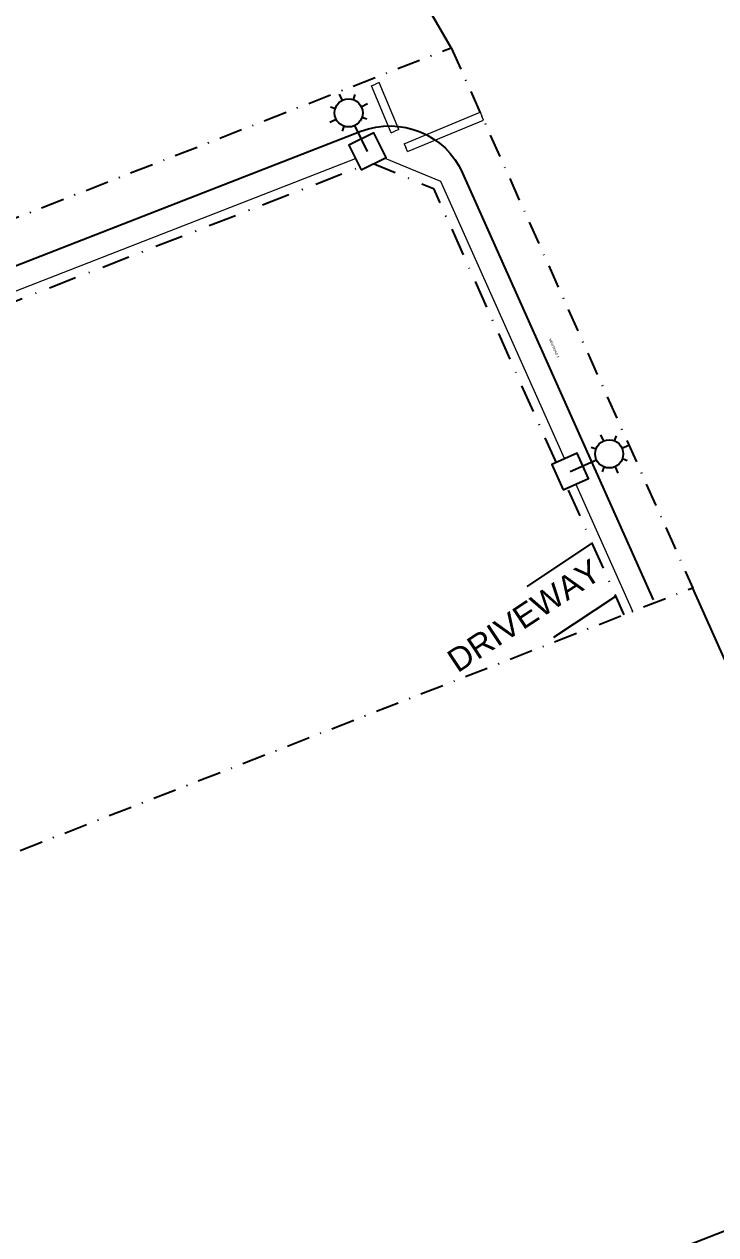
# Model space of a CAD drawing. Header units: metres. Extents: x 303471 to 304743, y 6269257 to 6269879.
# Drawn here: x 304434.3 to 304508.1, y 6269615 to 6269744.2 of the extents above; entities that cross this region are included whole.
import ezdxf
from ezdxf.enums import TextEntityAlignment as Align

# ---------------------------------------------------------------- set-up
doc = ezdxf.new("R2010")
doc.units = ezdxf.units.M
for name, pattern in [('DASHDOT2', [0.5, 0.25, -0.125, 0, -0.125]), ('DASHDOTX2', [2, 1, -0.5, 0, -0.5]), ('IECLTRLV', [6.5, 5, -1.5]), ('PHANTOM2', [1.25, 0.625, -0.125, 0.125, -0.125, 0.125, -0.125])]:
    doc.linetypes.add(name, pattern=pattern)
doc.layers.get('0').update_dxf_attribs({"color": 6})
for name, color, linetype in [('_User Miscellaneous1', 7, 'Continuous'), ('_User Miscellaneous12', 7, 'Continuous'), ('_User Miscellaneous4', 7, 'Continuous'), ('_User Miscellaneous7', 7, 'Continuous'), ('Equip_SP_SL_NEW', 2, 'Continuous'), ('SupportsUG_SP_LV_SL_NEW', 2, 'Continuous'), ('UG_Details_SP_MISC', 7, 'Continuous')]:
    doc.layers.add(name, color=color, linetype=linetype)
doc.layers.add('Cadastre Land Parcels_SP_EXT', color=7, linetype='Continuous', lineweight=5)
doc.layers.add('Trench_SP_NEW', color=7, linetype='IECLTRLV', lineweight=20)
doc.styles.add('POLE_LABEL', font='arial.ttf')
doc.styles.add('SL_LABEL', font='arial.ttf')
doc.styles.get("Standard").update_dxf_attribs({"font": 'arial.ttf'})
doc.linetypes.add('IE Trench HV', pattern='A,7,-0.2,["/",Standard,S=3,R=0,X=0.6,Y=-1.4],-2.5', length=9.7)

# ---------------------------------------------------------------- blocks, each defined once
blk = doc.blocks.new('COLUMN_NEW')
for tag, flags, p in [('NOTES', 9, (1.5, -2.4)), ('LABEL_ALIGNMENT', 9, (1.5, -2.6)), ('Z', 1, (1.5, -2.8))]:
    blk.add_attdef(tag, text='', height=0.2, dxfattribs=dict(flags=flags)).set_placement(p, align=Align.MIDDLE_LEFT)
blk.add_wipeout([(-1.485, -1.485), (1.485, -1.485), (1.485, 1.485), (-1.485, 1.485)])
at = {"lineweight": -3}
blk.add_lwpolyline([(-1.485, -1.485), (1.485, -1.485), (1.485, 1.485), (-1.485, 1.485)], close=True, dxfattribs=at)
for tag, height, flags, p in [('ASSET_NUM', 2.5, 8, (2, 2)), ('STREET_CODE', 0.2, 9, (1.5, 0)), ('OWNED_BY', 0.2, 9, (1.5, -0.4)), ('OPERATED_BY', 0.2, 9, (1.5, -0.6)), ('STATE', 0.2, 9, (1.5, -1)), ('COLUMN_TYPE', 0.2, 9, (1.5, -0.2)), ('USAGE', 0.2, 9, (1.5, -1.2)), ('MAINTAINED_BY', 0.2, 9, (1.5, -0.8)), ('SUBURB', 0.2, 9, (1.5, -1.8)), ('STREETNAME', 0.2, 9, (1.5, -2)), ('LEGEND', 0.2, 9, (1.5, -1.4)), ('PARENT', 0.2, 9, (1.5, -1.6)), ('LOCATION', 0.2, 9, (1.5, -2.2))]:
    blk.add_attdef(tag, text='', height=height, dxfattribs=dict(flags=flags)).set_placement(p, align=Align.MIDDLE_LEFT)
at = {"style": 'POLE_LABEL', "flags": 9}
blk.add_attdef('STRUCTURE_PLANT_NUMBER', text='', height=0.2, dxfattribs=at).set_placement((1.5, 0.242), align=Align.MIDDLE_LEFT)
blk = doc.blocks.new('*U100')
for p, q in [((-2.68, 5.44), (-3.01, 6.11)), ((-1.36, 6.05), (-1.54, 5.52)), ((-3.97, 4.76), (-3.44, 4.58)), ((-0.67, 4.76), (0, 5.09)), ((-4.04, 3.1), (-3.36, 3.43)), ((-2.68, 2.14), (-2.5, 2.67)), ((0, 0), (-1.36, 2.75)), ((-0.07, 3.43), (-0.6, 3.61)), ((0, 0), (0, 0))]:
    blk.add_line(p, q)
blk.add_circle((-2.02, 4.1), 1.5)
at = {"style": 'SL_LABEL'}
for tag, height, flags, p in [('ASSET_NUM', 2.5, 8, (2, 2)), ('STREET_CODE', 0.2, 9, (0, -0.2))]:
    blk.add_attdef(tag, text='', height=height, dxfattribs=dict(at, flags=flags)).set_placement(p, align=Align.MIDDLE_LEFT)
for tag, p, flags in [('Z', (0, 0), 1), ('OPERATED_BY', (0, -9.61), 9)]:
    blk.add_attdef(tag, p, '', height=0.2, dxfattribs=dict(flags=flags))
for tag, height, flags, p in [('CONSTRUCTED_VOLTAGE', 0.2, 9, (0, -0.4)), ('CONTROL_TYPE', 0.2, 9, (0, -0.6)), ('LANTERN_PURPOSE', 0.2, 9, (0, -0.8)), ('LANTERN_TYPE', 0.2, 9, (0, -1)), ('NO_PHASES', 0.2, 9, (0, -1.2)), ('OPERATING_VOLTAGE', 0.2, 9, (0, -1.4)), ('ORIENTATION', 0.2, 9, (0, -1.6)), ('OWNED_BY', 0.2, 9, (0, -1.8)), ('STATE', 0.2, 9, (0, -2)), ('CEXIST', 0.2, 9, (0, -2.4)), ('CNEW', 0.2, 9, (0, -2.6)), ('USAGE', 0.2, 9, (0, -2.2)), ('LNUMBER', 2.5, 8, (1.2, -2.8)), ('CNUMBER', 0.2, 9, (0, -2.8)), ('CREMOVE', 0.2, 9, (0, -3)), ('CREPLACE', 0.2, 9, (0, -3.2)), ('LKINGHEIGHT', 0.2, 9, (0, -3.4)), ('LBRACKET', 0.2, 9, (0, -3.6)), ('LBRACKETVOCAB', 0.2, 9, (0, -3.8)), ('LCATEGORY', 0.2, 9, (0, -4)), ('LCHARGE1', 0.2, 9, (0, -4.2)), ('LCHARGE1PERCENT', 0.2, 9, (0, -4.4)), ('LCHARGE2', 0.2, 9, (0, -4.6)), ('LCHARGE2PERCENT', 0.2, 9, (0, -4.8)), ('LCHARGE3', 0.2, 9, (0, -5)), ('LCHARGE3PERCENT', 0.2, 9, (0, -5.2)), ('LEXIST', 0.2, 9, (0, -5.4)), ('LLAMP', 0.2, 9, (0, -5.6)), ('LLAMPVOCAB', 0.2, 9, (0, -5.8)), ('LMAST', 0.2, 9, (0, -6)), ('LMASTVOCAB', 0.2, 9, (0, -6.2)), ('LNEW', 0.2, 9, (0, -6.4)), ('LANTNUMBER', 0.2, 9, (0, -6.6)), ('LOUTREACH', 0.2, 9, (0, -7)), ('LOUTREACHVOCAB', 0.2, 9, (0, -7.2)), ('LRATECODE', 0.2, 9, (0, -7.4)), ('LREMOVE', 0.2, 9, (0, -7.6)), ('LREPLACE', 0.2, 9, (0, -7.8)), ('SUBURB', 0.2, 9, (0, -8.6)), ('STREETNAME', 0.2, 9, (0, -8.8)), ('LTYPE', 0.2, 9, (0, -8)), ('LTYPEVOCAB', 0.2, 9, (0, -8.2)), ('LEGEND', 0.2, 9, (0, -8.4)), ('LOCATION', 0.2, 9, (0, -9)), ('NOTES', 0.2, 9, (0, -9.2)), ('MAINTAINED_BY', 0.2, 9, (0, -9.86))]:
    blk.add_attdef(tag, text='', height=height, dxfattribs=dict(flags=flags)).set_placement(p, align=Align.MIDDLE_LEFT)
blk = doc.blocks.new('*U93')
for p, q in [((3.24, 3.93), (3.55, 3.24)), ((2.23, 2.61), (2.76, 2.41)), ((4.89, 3.8), (4.69, 3.28)), ((5.53, 2.49), (6.21, 2.8)), ((6.09, 1.15), (5.57, 1.34)), ((0, 0), (2.8, 1.26)), ((0, 0), (0, 0)), ((3.43, -0.05), (3.63, 0.47)), ((4.78, 0.51), (5.09, -0.18))]:
    blk.add_line(p, q)
blk.add_circle((4.16, 1.88), 1.5)
at = {"style": 'SL_LABEL'}
for tag, height, flags, p in [('ASSET_NUM', 2.5, 8, (2, 2)), ('STREET_CODE', 0.2, 9, (0, -0.2))]:
    blk.add_attdef(tag, text='', height=height, dxfattribs=dict(at, flags=flags)).set_placement(p, align=Align.MIDDLE_LEFT)
for tag, p, flags in [('Z', (0, 0), 1), ('OPERATED_BY', (0, -9.61), 9)]:
    blk.add_attdef(tag, p, '', height=0.2, dxfattribs=dict(flags=flags))
for tag, height, flags, p in [('CONSTRUCTED_VOLTAGE', 0.2, 9, (0, -0.4)), ('CONTROL_TYPE', 0.2, 9, (0, -0.6)), ('LANTERN_PURPOSE', 0.2, 9, (0, -0.8)), ('LANTERN_TYPE', 0.2, 9, (0, -1)), ('NO_PHASES', 0.2, 9, (0, -1.2)), ('OPERATING_VOLTAGE', 0.2, 9, (0, -1.4)), ('ORIENTATION', 0.2, 9, (0, -1.6)), ('OWNED_BY', 0.2, 9, (0, -1.8)), ('STATE', 0.2, 9, (0, -2)), ('CEXIST', 0.2, 9, (0, -2.4)), ('CNEW', 0.2, 9, (0, -2.6)), ('USAGE', 0.2, 9, (0, -2.2)), ('LNUMBER', 2.5, 8, (1.2, -2.8)), ('CNUMBER', 0.2, 9, (0, -2.8)), ('CREMOVE', 0.2, 9, (0, -3)), ('CREPLACE', 0.2, 9, (0, -3.2)), ('LKINGHEIGHT', 0.2, 9, (0, -3.4)), ('LBRACKET', 0.2, 9, (0, -3.6)), ('LBRACKETVOCAB', 0.2, 9, (0, -3.8)), ('LCATEGORY', 0.2, 9, (0, -4)), ('LCHARGE1', 0.2, 9, (0, -4.2)), ('LCHARGE1PERCENT', 0.2, 9, (0, -4.4)), ('LCHARGE2', 0.2, 9, (0, -4.6)), ('LCHARGE2PERCENT', 0.2, 9, (0, -4.8)), ('LCHARGE3', 0.2, 9, (0, -5)), ('LCHARGE3PERCENT', 0.2, 9, (0, -5.2)), ('LEXIST', 0.2, 9, (0, -5.4)), ('LLAMP', 0.2, 9, (0, -5.6)), ('LLAMPVOCAB', 0.2, 9, (0, -5.8)), ('LMAST', 0.2, 9, (0, -6)), ('LMASTVOCAB', 0.2, 9, (0, -6.2)), ('LNEW', 0.2, 9, (0, -6.4)), ('LANTNUMBER', 0.2, 9, (0, -6.6)), ('LOUTREACH', 0.2, 9, (0, -7)), ('LOUTREACHVOCAB', 0.2, 9, (0, -7.2)), ('LRATECODE', 0.2, 9, (0, -7.4)), ('LREMOVE', 0.2, 9, (0, -7.6)), ('LREPLACE', 0.2, 9, (0, -7.8)), ('SUBURB', 0.2, 9, (0, -8.6)), ('STREETNAME', 0.2, 9, (0, -8.8)), ('LTYPE', 0.2, 9, (0, -8)), ('LTYPEVOCAB', 0.2, 9, (0, -8.2)), ('LEGEND', 0.2, 9, (0, -8.4)), ('LOCATION', 0.2, 9, (0, -9)), ('NOTES', 0.2, 9, (0, -9.2)), ('MAINTAINED_BY', 0.2, 9, (0, -9.86))]:
    blk.add_attdef(tag, text='', height=height, dxfattribs=dict(flags=flags)).set_placement(p, align=Align.MIDDLE_LEFT)

msp = doc.modelspace()

# ---------------------------------------------------------------- linework, layer by layer
at = {"layer": '_User Miscellaneous1', "color": 1, "linetype": 'DASHDOT2', "ltscale": 10, "flags": 128}
msp.add_lwpolyline([(304479.892, 6269741.655), (304505.67, 6269683.99), (304349.291, 6269622.884), (304338.368, 6269618.616), (304209.389, 6269568.217), (304209.389, 6269568.217), (304176.396, 6269623.063), (304315.405, 6269677.381), (304326.328, 6269681.65)], close=True, dxfattribs=at)
at = {"layer": '_User Miscellaneous1', "color": 8, "linetype": 'DASHDOTX2', "ltscale": 3, "flags": 128}
msp.add_lwpolyline([(304428.432, 6269653.556), (304408, 6269699.362), (304410.622, 6269705.744), (304471.318, 6269729.395), (304478.014, 6269726.644), (304498.325, 6269681.12)], dxfattribs=at)
at = {"layer": '_User Miscellaneous1', "color": 8}
for points in [[(304487.987, 6269684.165), (304494.914, 6269688.738), (304494.924, 6269688.742)], [(304497.443, 6269683.097), (304497.434, 6269683.091), (304490.809, 6269678.718)]]:
    msp.add_lwpolyline(points, dxfattribs=at)
at = {"layer": '_User Miscellaneous12', "linetype": 'Continuous'}
for points in [[(304479.892, 6269741.655), (304458.438, 6269778.708), (304431.634, 6269824.992), (304389.629, 6269815.065), (304376.705, 6269794.215), (304140.325, 6269679.305), (304142.739, 6269675.053), (304176.396, 6269623.063)], [(304209.389, 6269568.217), (304246.113, 6269512.711), (304411.245, 6269577.172), (304532.255, 6269624.473), (304505.67, 6269683.99)]]:
    msp.add_lwpolyline(points, dxfattribs=at)
at = {"layer": '_User Miscellaneous4', "color": 8, "flags": 128}
msp.add_lwpolyline([(304425.064, 6269652.515), (304404.904, 6269697.712, -0.4283423), (304409.58, 6269709.094), (304458.495, 6269728.154), (304470.266, 6269732.741, -0.4001935), (304481.114, 6269728.284), (304501.44, 6269682.728)], format="xyb", dxfattribs=at)
at = {"layer": 'Cadastre Land Parcels_SP_EXT', "linetype": 'Continuous'}
msp.add_lwpolyline([(304505.67, 6269683.99), (304532.254, 6269624.473), (304588.502, 6269498.69), (304619.045, 6269503.458), (304628.193, 6269503.894), (304658.336, 6269511.571), (304514.009, 6269787.001), (304458.438, 6269778.708), (304479.892, 6269741.655)], dxfattribs=at)
msp.add_lwpolyline([(304601.565, 6269469.478), (304532.255, 6269624.473), (304411.245, 6269577.172), (304461.985, 6269463.489), (304468.329, 6269449.273), (304601.565, 6269469.478)], close=True, dxfattribs=at)
at = {"layer": 'Trench_SP_NEW', "linetype": 'IE Trench HV', "flags": 128}
for points in [[(304411.485, 6269707.153), (304411.485, 6269707.153), (304411.485, 6269707.153), (304469.697, 6269729.836)], [(304472.822, 6269729.858), (304478.764, 6269727.417), (304499.238, 6269681.527)]]:
    msp.add_lwpolyline(points, dxfattribs=at)
at = {"layer": 'UG_Details_SP_MISC', "lineweight": 0}
for p, q in [((304471.384, 6269737.597), (304471.805, 6269737.772)), ((304472.226, 6269737.947), (304471.805, 6269737.772)), ((304474.891, 6269731.42), (304482.985, 6269734.768)), ((304482.985, 6269734.768), (304483.159, 6269734.347)), ((304475.239, 6269730.578), (304483.334, 6269733.925)), ((304483.334, 6269733.925), (304483.159, 6269734.347)), ((304474.317, 6269732.918), (304473.896, 6269732.743)), ((304474.891, 6269731.42), (304475.065, 6269730.999)), ((304475.239, 6269730.578), (304475.065, 6269730.999))]:
    msp.add_line(p, q, dxfattribs=at)

# ---------------------------------------------------------------- texts
at = {"layer": '_User Miscellaneous1', "color": 8, "linetype": 'PHANTOM2', "lineweight": 0, "ltscale": 2, "insert": (304479.2, 6269676.962), "char_height": 2.5, "attachment_point": 1, "rotation": 33.42845}
msp.add_mtext_dynamic_manual_height_columns('DRIVEWAY', width=21.50522, gutter_width=40, heights=[0], dxfattribs=at)
at = {"layer": '_User Miscellaneous7', "linetype": 'PHANTOM2', "lineweight": 0, "ltscale": 2, "insert": (304490.867, 6269709.59), "char_height": 0.25, "width": 3.99738, "attachment_point": 5, "rotation": 294.03888}
msp.add_mtext('NEW ROAD 5', dxfattribs=at)

# ---------------------------------------------------------------- next in the draw order: block references
at = {"layer": 'SupportsUG_SP_LV_SL_NEW'}
for p, rotation in [((304470.975, 6269730.603, 6.5), 26.24362699385571), ((304492.59, 6269696.429, 6.5), 24.25654827874473)]:
    msp.add_blockref('COLUMN_NEW', p, dxfattribs=dict(at, rotation=rotation))

# ---------------------------------------------------------------- next in the draw order: linework, layer by layer
at = {"layer": 'UG_Details_SP_MISC', "lineweight": 0}
for p, q in [((304473.475, 6269732.568), (304471.384, 6269737.597)), ((304474.317, 6269732.918), (304472.226, 6269737.947)), ((304473.475, 6269732.568), (304473.896, 6269732.743))]:
    msp.add_line(p, q, dxfattribs=at)

# ---------------------------------------------------------------- next in the draw order: block references
at = {"layer": 'Equip_SP_SL_NEW', "linetype": 'Continuous', "lineweight": 0}
for name, p in [('*U100', (304470.975, 6269730.603, 6.5)), ('*U93', (304492.59, 6269696.429, 6.5))]:
    msp.add_blockref(name, p, dxfattribs=at)

doc.saveas('drawing.dxf')
